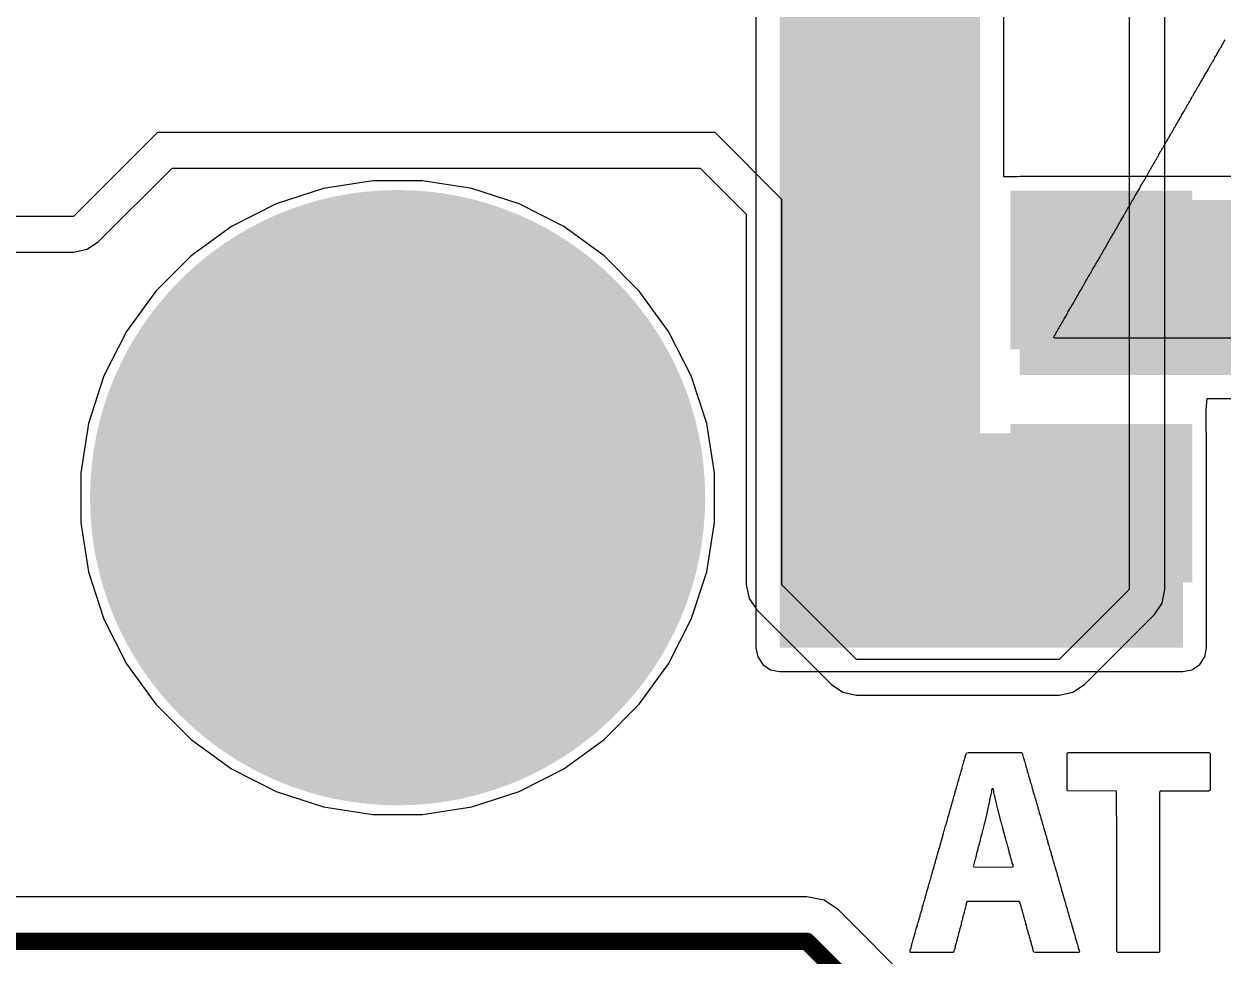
# Model space of a CAD drawing. Header units: millimetres. Extents: x 0 to 172, y 0 to 138.
# Drawn here: x 57.58 to 70.65, y 68.92 to 79.08 of the extents above; entities that cross this region are included whole.
import ezdxf

# ---------------------------------------------------------------- set-up
doc = ezdxf.new("R2010")
doc.units = ezdxf.units.MM
for name, color, linetype in [('BottomLayer', 5, 'Continuous'), ('BottomPaste', 16, 'Continuous'), ('BottomSolder', 6, 'Continuous'), ('MultiLayer', 9, 'Continuous'), ('PadHoleLayer', 156, 'Continuous'), ('TopLayer', 1, 'Continuous'), ('TopOverlay', 2, 'Continuous'), ('TopSolder', 216, 'Continuous'), ('ViaHoleLayer', 16, 'Continuous')]:
    doc.layers.add(name, color=color, linetype=linetype)

# ---------------------------------------------------------------- blocks, each defined once
blk = doc.blocks.new('MM70_314B1_2_R300_33')
at = {"layer": 'BottomLayer'}
h = blk.add_hatch(color=5, dxfattribs=at)
edge = h.paths.add_edge_path()
edge.add_arc((43.95, -23.9), 3.25, 0, 360)
at = {"layer": 'BottomSolder'}
h = blk.add_hatch(color=6, dxfattribs=at)
edge = h.paths.add_edge_path()
edge.add_arc((43.95, -23.9), 3.352, 0, 360)
at = {"layer": 'MultiLayer'}
h = blk.add_hatch(color=9, dxfattribs=at)
edge = h.paths.add_edge_path()
edge.add_arc((43.95, -23.9), 3.25, 0, 360)
at = {"layer": 'PadHoleLayer'}
h = blk.add_hatch(color=156, dxfattribs=at)
edge = h.paths.add_edge_path()
edge.add_arc((43.95, -23.9), 2.165, 0, 360)
at = {"layer": 'TopLayer'}
h = blk.add_hatch(color=1, dxfattribs=at)
edge = h.paths.add_edge_path()
edge.add_arc((43.95, -23.9), 3.25, 0, 360)
at = {"layer": 'TopSolder'}
h = blk.add_hatch(color=216, dxfattribs=at)
edge = h.paths.add_edge_path()
edge.add_arc((43.95, -23.9), 3.352, 0, 360)
blk = doc.blocks.new('R___1206_B_96')
at = {"layer": 'BottomLayer'}
for points in [[(-2.032, 0.889), (-0.508, 0.889), (-0.508, -0.889), (-2.032, -0.889)], [(0.508, 0.889), (2.032, 0.889), (2.032, -0.889), (0.508, -0.889)]]:
    blk.add_hatch(color=5, dxfattribs=at).paths.add_polyline_path(points)
at = {"layer": 'BottomPaste'}
for points in [[(-2.032, 0.889), (-0.508, 0.889), (-0.508, -0.889), (-2.032, -0.889)], [(0.508, 0.889), (2.032, 0.889), (2.032, -0.889), (0.508, -0.889)]]:
    blk.add_hatch(color=16, dxfattribs=at).paths.add_polyline_path(points)
at = {"layer": 'BottomSolder'}
for points in [[(-2.1336, 0.9906), (-0.4064, 0.9906), (-0.4064, -0.9906), (-2.1336, -0.9906)], [(0.4064, 0.9906), (2.1336, 0.9906), (2.1336, -0.9906), (0.4064, -0.9906)]]:
    blk.add_hatch(color=6, dxfattribs=at).paths.add_polyline_path(points)

msp = doc.modelspace()

# ---------------------------------------------------------------- hatches: boundary and pattern name
at = {"layer": 'BottomLayer'}
for points in [[(65.811, 72.288), (67.996, 72.288), (67.996, 84.899), (65.811, 84.899)], [(68.428, 75.514), (75.418, 75.514), (75.418, 77.165), (68.428, 77.165)], [(68.428, 75.261), (77.734, 75.261), (77.734, 76.54), (68.428, 76.54)], [(65.811, 72.288), (70.206, 72.288), (70.206, 74.625), (65.811, 74.625)]]:
    msp.add_hatch(color=5, dxfattribs=at).paths.add_polyline_path(points)
h = msp.add_hatch(color=5, dxfattribs=at)
edge = h.paths.add_edge_path()
edge.add_arc((67.539, 75.438), 0.3, 0, 360)
h = msp.add_hatch(color=5, dxfattribs=at)
edge = h.paths.add_edge_path()
edge.add_arc((67.539, 74.168), 0.3, 0, 360)
h = msp.add_hatch(color=5, dxfattribs=at)
edge = h.paths.add_edge_path()
edge.add_arc((67.539, 72.898), 0.3, 0, 360)
at = {"layer": 'BottomSolder'}
h = msp.add_hatch(color=6, dxfattribs=at)
edge = h.paths.add_edge_path()
edge.add_arc((67.539, 75.438), 0.402, 0, 360)
h = msp.add_hatch(color=6, dxfattribs=at)
edge = h.paths.add_edge_path()
edge.add_arc((67.539, 74.168), 0.402, 0, 360)
h = msp.add_hatch(color=6, dxfattribs=at)
edge = h.paths.add_edge_path()
edge.add_arc((67.539, 72.898), 0.402, 0, 360)
at = {"layer": 'TopLayer'}
h = msp.add_hatch(color=1, dxfattribs=at)
edge = h.paths.add_edge_path()
edge.add_arc((67.539, 75.438), 0.3, 0, 360)
h = msp.add_hatch(color=1, dxfattribs=at)
edge = h.paths.add_edge_path()
edge.add_arc((67.539, 74.168), 0.3, 0, 360)
h = msp.add_hatch(color=1, dxfattribs=at)
edge = h.paths.add_edge_path()
edge.add_arc((67.539, 72.898), 0.3, 0, 360)
at = {"layer": 'TopSolder'}
h = msp.add_hatch(color=216, dxfattribs=at)
edge = h.paths.add_edge_path()
edge.add_arc((67.539, 75.438), 0.402, 0, 360)
h = msp.add_hatch(color=216, dxfattribs=at)
edge = h.paths.add_edge_path()
edge.add_arc((67.539, 74.168), 0.402, 0, 360)
h = msp.add_hatch(color=216, dxfattribs=at)
edge = h.paths.add_edge_path()
edge.add_arc((67.539, 72.898), 0.402, 0, 360)
at = {"layer": 'ViaHoleLayer'}
h = msp.add_hatch(color=16, dxfattribs=at)
edge = h.paths.add_edge_path()
edge.add_arc((67.539, 75.438), 0.15, 0, 360)
h = msp.add_hatch(color=16, dxfattribs=at)
edge = h.paths.add_edge_path()
edge.add_arc((67.539, 74.168), 0.15, 0, 360)
h = msp.add_hatch(color=16, dxfattribs=at)
edge = h.paths.add_edge_path()
edge.add_arc((67.539, 72.898), 0.15, 0, 360)

# ---------------------------------------------------------------- linework, layer by layer
at = {"layer": 'BottomLayer'}
for p, q in [((68.255, 77.419), (68.255, 84.899)), ((65.552, 81.961), (65.552, 74.625)), ((68.403, 77.419), (68.255, 77.419)), ((68.428, 77.424), (68.403, 77.419)), ((75.418, 77.424), (68.428, 77.424)), ((60.84, 77.291), (60.323, 77.123)), ((61.377, 77.376), (60.84, 77.291)), ((61.92, 77.376), (61.377, 77.376)), ((62.457, 77.291), (61.92, 77.376)), ((62.974, 77.123), (62.457, 77.291)), ((60.323, 77.123), (59.839, 76.877)), ((63.458, 76.877), (62.974, 77.123)), ((59.839, 76.877), (59.399, 76.557)), ((63.898, 76.557), (63.458, 76.877)), ((59.399, 76.557), (59.014, 76.173)), ((64.282, 76.173), (63.898, 76.557)), ((59.014, 76.173), (58.695, 75.733)), ((64.602, 75.733), (64.282, 76.173)), ((58.695, 75.733), (58.448, 75.249)), ((64.849, 75.249), (64.602, 75.733)), ((58.448, 75.249), (58.28, 74.732)), ((65.017, 74.732), (64.849, 75.249)), ((70.46, 74.879), (70.471, 75.002)), ((70.471, 75.002), (77.734, 75.002)), ((70.46, 74.65), (70.46, 74.879)), ((70.46, 74.879), (70.46, 74.879)), ((58.28, 74.732), (58.195, 74.195)), ((65.102, 74.195), (65.017, 74.732)), ((65.552, 74.625), (65.552, 72.288)), ((70.465, 74.625), (70.46, 74.65)), ((70.465, 72.288), (70.465, 74.625)), ((58.195, 74.195), (58.195, 73.651)), ((65.102, 73.651), (65.102, 74.195)), ((58.195, 73.651), (58.28, 73.115)), ((65.017, 73.115), (65.102, 73.651)), ((58.28, 73.115), (58.448, 72.598)), ((64.849, 72.598), (65.017, 73.115)), ((58.448, 72.598), (58.695, 72.113)), ((64.602, 72.113), (64.849, 72.598)), ((65.552, 72.288), (65.572, 72.189)), ((65.572, 72.189), (65.628, 72.105)), ((70.389, 72.105), (70.445, 72.189)), ((70.445, 72.189), (70.465, 72.288)), ((58.695, 72.113), (59.014, 71.674)), ((64.282, 71.674), (64.602, 72.113)), ((65.628, 72.105), (65.712, 72.049)), ((70.305, 72.049), (70.389, 72.105)), ((65.712, 72.049), (65.811, 72.029)), ((65.811, 72.029), (70.206, 72.029)), ((70.206, 72.029), (70.305, 72.049)), ((59.014, 71.674), (59.399, 71.289)), ((63.898, 71.289), (64.282, 71.674)), ((59.399, 71.289), (59.839, 70.97)), ((63.458, 70.97), (63.898, 71.289)), ((59.839, 70.97), (60.323, 70.723)), ((62.974, 70.723), (63.458, 70.97)), ((60.323, 70.723), (60.84, 70.555)), ((62.457, 70.555), (62.974, 70.723)), ((60.84, 70.555), (61.377, 70.47)), ((61.92, 70.47), (62.457, 70.555)), ((61.377, 70.47), (61.92, 70.47))]:
    msp.add_line(p, q, dxfattribs=at)
at = {"layer": 'TopLayer'}
for p, q in [((69.621, 82.144), (69.621, 72.923)), ((70.01, 72.923), (70.01, 82.144)), ((59.03, 77.902), (58.115, 76.987)), ((65.108, 77.902), (59.03, 77.902)), ((65.837, 77.173), (65.108, 77.902)), ((58.39, 76.713), (59.191, 77.513)), ((59.191, 77.513), (64.947, 77.513)), ((64.947, 77.513), (65.448, 77.012)), ((60.84, 77.291), (60.323, 77.123)), ((61.377, 77.376), (60.84, 77.291)), ((61.92, 77.376), (61.377, 77.376)), ((62.457, 77.291), (61.92, 77.376)), ((62.974, 77.123), (62.457, 77.291)), ((65.837, 72.974), (65.837, 77.173)), ((60.323, 77.123), (59.839, 76.877)), ((63.458, 76.877), (62.974, 77.123)), ((58.115, 76.987), (25.171, 76.987)), ((65.448, 77.012), (65.448, 72.974)), ((59.839, 76.877), (59.399, 76.557)), ((63.898, 76.557), (63.458, 76.877)), ((58.264, 76.629), (58.39, 76.713)), ((25.171, 76.599), (58.115, 76.599)), ((58.115, 76.599), (58.264, 76.629)), ((59.399, 76.557), (59.014, 76.173)), ((64.282, 76.173), (63.898, 76.557)), ((59.014, 76.173), (58.695, 75.733)), ((64.602, 75.733), (64.282, 76.173)), ((58.695, 75.733), (58.448, 75.249)), ((64.849, 75.249), (64.602, 75.733)), ((58.448, 75.249), (58.28, 74.732)), ((65.017, 74.732), (64.849, 75.249)), ((58.28, 74.732), (58.195, 74.195)), ((65.102, 74.195), (65.017, 74.732)), ((58.195, 74.195), (58.195, 73.651)), ((65.102, 73.651), (65.102, 74.195)), ((58.195, 73.651), (58.28, 73.115)), ((65.017, 73.115), (65.102, 73.651)), ((58.28, 73.115), (58.448, 72.598)), ((64.849, 72.598), (65.017, 73.115)), ((65.448, 72.974), (65.478, 72.826)), ((66.65, 72.161), (65.837, 72.974)), ((69.621, 72.923), (68.859, 72.161)), ((69.98, 72.775), (70.01, 72.923)), ((65.478, 72.826), (65.562, 72.7)), ((69.896, 72.649), (69.98, 72.775)), ((58.448, 72.598), (58.695, 72.113)), ((64.602, 72.113), (64.849, 72.598)), ((65.562, 72.7), (66.375, 71.887)), ((69.134, 71.887), (69.896, 72.649)), ((58.695, 72.113), (59.014, 71.674)), ((64.282, 71.674), (64.602, 72.113)), ((68.859, 72.161), (66.65, 72.161)), ((66.375, 71.887), (66.501, 71.803)), ((66.501, 71.803), (66.65, 71.773)), ((68.859, 71.773), (69.008, 71.803)), ((69.008, 71.803), (69.134, 71.887)), ((59.014, 71.674), (59.399, 71.289)), ((63.898, 71.289), (64.282, 71.674)), ((66.65, 71.773), (68.859, 71.773)), ((59.399, 71.289), (59.839, 70.97)), ((63.458, 70.97), (63.898, 71.289)), ((59.839, 70.97), (60.323, 70.723)), ((62.974, 70.723), (63.458, 70.97)), ((60.323, 70.723), (60.84, 70.555)), ((62.457, 70.555), (62.974, 70.723)), ((60.84, 70.555), (61.377, 70.47)), ((61.92, 70.47), (62.457, 70.555)), ((61.377, 70.47), (61.92, 70.47)), ((66.109, 69.573), (41.983, 69.573)), ((66.295, 69.536), (66.109, 69.573)), ((66.452, 69.431), (66.295, 69.536)), ((68.491, 67.393), (66.452, 69.431))]:
    msp.add_line(p, q, dxfattribs=at)
at = {"layer": 'TopLayer', "const_width": 0.189}
for points in [[(41.783, 69.088), (66.109, 69.088)], [(66.109, 69.088), (68.148, 67.05)]]:
    msp.add_lwpolyline(points, dxfattribs=at)
at = {"layer": 'TopLayer', "const_width": 0.0946}
msp.add_lwpolyline([(66.062, 69.088, 1), (66.157, 69.088, 1)], format="xyb", close=True, dxfattribs=at)
msp.add_lwpolyline([(66.062, 69.088, 1), (66.157, 69.088, 1)], format="xyb", close=True, dxfattribs=at)
at = {"layer": 'TopOverlay'}
for p, q in [((70.627, 78.841), (70.641, 78.867)), ((70.641, 78.867), (70.649, 78.879)), ((70.649, 78.879), (70.653, 78.889)), ((70.653, 78.889), (70.667, 78.911)), ((70.555, 78.719), (70.561, 78.729)), ((70.561, 78.729), (70.571, 78.743)), ((70.571, 78.743), (70.576, 78.756)), ((70.576, 78.756), (70.584, 78.768)), ((70.584, 78.768), (70.587, 78.771)), ((70.587, 78.771), (70.591, 78.781)), ((70.591, 78.781), (70.599, 78.795)), ((70.599, 78.795), (70.609, 78.809)), ((70.609, 78.809), (70.613, 78.819)), ((70.613, 78.819), (70.615, 78.823)), ((70.615, 78.823), (70.625, 78.837)), ((70.625, 78.837), (70.627, 78.841)), ((70.471, 78.57), (70.485, 78.597)), ((70.485, 78.597), (70.493, 78.609)), ((70.493, 78.609), (70.507, 78.635)), ((70.507, 78.635), (70.511, 78.639)), ((70.511, 78.639), (70.516, 78.652)), ((70.516, 78.652), (70.526, 78.668)), ((70.526, 78.668), (70.529, 78.671)), ((70.529, 78.671), (70.531, 78.675)), ((70.531, 78.675), (70.545, 78.701)), ((70.545, 78.701), (70.549, 78.705)), ((70.549, 78.705), (70.555, 78.719)), ((70.406, 78.462), (70.416, 78.476)), ((70.416, 78.476), (70.42, 78.486)), ((70.42, 78.486), (70.422, 78.49)), ((70.422, 78.49), (70.436, 78.51)), ((70.436, 78.51), (70.438, 78.518)), ((70.438, 78.518), (70.451, 78.537)), ((70.451, 78.537), (70.462, 78.557)), ((70.462, 78.557), (70.469, 78.566)), ((70.469, 78.566), (70.471, 78.57)), ((70.33, 78.33), (70.34, 78.344)), ((70.34, 78.344), (70.345, 78.357)), ((70.345, 78.357), (70.348, 78.36)), ((70.348, 78.36), (70.35, 78.364)), ((70.35, 78.364), (70.358, 78.376)), ((70.358, 78.376), (70.37, 78.398)), ((70.37, 78.398), (70.378, 78.41)), ((70.378, 78.41), (70.383, 78.423)), ((70.383, 78.423), (70.391, 78.435)), ((70.391, 78.435), (70.394, 78.438)), ((70.394, 78.438), (70.4, 78.452)), ((70.4, 78.452), (70.406, 78.462)), ((70.254, 78.198), (70.264, 78.212)), ((70.264, 78.212), (70.269, 78.225)), ((70.269, 78.225), (70.277, 78.237)), ((70.277, 78.237), (70.292, 78.264)), ((70.292, 78.264), (70.3, 78.276)), ((70.3, 78.276), (70.312, 78.298)), ((70.312, 78.298), (70.316, 78.302)), ((70.316, 78.302), (70.318, 78.306)), ((70.318, 78.306), (70.324, 78.32)), ((70.324, 78.32), (70.33, 78.33)), ((70.182, 78.069), (70.19, 78.087)), ((70.19, 78.087), (70.192, 78.091)), ((70.192, 78.091), (70.206, 78.111)), ((70.206, 78.111), (70.218, 78.133)), ((70.218, 78.133), (70.234, 78.163)), ((70.234, 78.163), (70.238, 78.167)), ((70.238, 78.167), (70.24, 78.171)), ((70.24, 78.171), (70.254, 78.198)), ((70.106, 77.937), (70.112, 77.951)), ((70.112, 77.951), (70.12, 77.965)), ((70.12, 77.965), (70.126, 77.971)), ((70.126, 77.971), (70.132, 77.985)), ((70.132, 77.985), (70.138, 77.995)), ((70.138, 77.995), (70.142, 77.999)), ((70.142, 77.999), (70.144, 78.003)), ((70.144, 78.003), (70.152, 78.021)), ((70.152, 78.021), (70.154, 78.025)), ((70.154, 78.025), (70.164, 78.039)), ((70.164, 78.039), (70.178, 78.065)), ((70.178, 78.065), (70.182, 78.069)), ((70.029, 77.805), (70.033, 77.815)), ((70.033, 77.815), (70.043, 77.833)), ((70.043, 77.833), (70.047, 77.837)), ((70.047, 77.837), (70.049, 77.841)), ((70.049, 77.841), (70.078, 77.893)), ((70.078, 77.893), (70.088, 77.907)), ((70.088, 77.907), (70.1, 77.929)), ((70.1, 77.929), (70.104, 77.933)), ((70.104, 77.933), (70.106, 77.937)), ((69.949, 77.668), (69.963, 77.694)), ((69.963, 77.694), (69.967, 77.698)), ((69.967, 77.698), (69.969, 77.702)), ((69.969, 77.702), (69.985, 77.732)), ((69.985, 77.732), (69.989, 77.736)), ((69.989, 77.736), (69.991, 77.74)), ((69.991, 77.74), (70.005, 77.766)), ((70.005, 77.766), (70.009, 77.77)), ((70.009, 77.77), (70.025, 77.801)), ((70.025, 77.801), (70.029, 77.805)), ((69.875, 77.538), (69.891, 77.568)), ((69.891, 77.568), (69.895, 77.572)), ((69.895, 77.572), (69.899, 77.582)), ((69.899, 77.582), (69.907, 77.596)), ((69.907, 77.596), (69.911, 77.6)), ((69.911, 77.6), (69.927, 77.63)), ((69.927, 77.63), (69.935, 77.642)), ((69.935, 77.642), (69.94, 77.655)), ((69.94, 77.655), (69.947, 77.664)), ((69.947, 77.664), (69.949, 77.668)), ((69.801, 77.41), (69.806, 77.423)), ((69.806, 77.423), (69.809, 77.426)), ((69.809, 77.426), (69.811, 77.43)), ((69.811, 77.43), (69.815, 77.434)), ((69.815, 77.434), (69.831, 77.464)), ((69.831, 77.464), (69.835, 77.468)), ((69.835, 77.468), (69.851, 77.498)), ((69.851, 77.498), (69.859, 77.51)), ((69.859, 77.51), (69.864, 77.523)), ((69.864, 77.523), (69.869, 77.53)), ((69.869, 77.53), (69.873, 77.534)), ((69.873, 77.534), (69.875, 77.538)), ((69.725, 77.279), (69.735, 77.297)), ((69.735, 77.297), (69.743, 77.309)), ((69.743, 77.309), (69.747, 77.319)), ((69.747, 77.319), (69.749, 77.323)), ((69.749, 77.323), (69.763, 77.343)), ((69.763, 77.343), (69.768, 77.356)), ((69.768, 77.356), (69.771, 77.359)), ((69.771, 77.359), (69.773, 77.363)), ((69.773, 77.363), (69.777, 77.367)), ((69.777, 77.367), (69.779, 77.371)), ((69.779, 77.371), (69.793, 77.398)), ((69.793, 77.398), (69.801, 77.41)), ((69.642, 77.135), (69.658, 77.165)), ((69.658, 77.165), (69.663, 77.169)), ((69.663, 77.169), (69.665, 77.173)), ((69.665, 77.173), (69.679, 77.199)), ((69.679, 77.199), (69.683, 77.203)), ((69.683, 77.203), (69.687, 77.213)), ((69.687, 77.213), (69.697, 77.231)), ((69.697, 77.231), (69.701, 77.235)), ((69.701, 77.235), (69.709, 77.253)), ((69.709, 77.253), (69.711, 77.257)), ((69.711, 77.257), (69.725, 77.279)), ((69.572, 77.017), (69.585, 77.036)), ((69.585, 77.036), (69.599, 77.064)), ((69.599, 77.064), (69.602, 77.067)), ((69.602, 77.067), (69.604, 77.071)), ((69.604, 77.071), (69.616, 77.093)), ((69.616, 77.093), (69.626, 77.107)), ((69.626, 77.107), (69.63, 77.117)), ((69.63, 77.117), (69.638, 77.131)), ((69.638, 77.131), (69.642, 77.135)), ((69.502, 76.894), (69.506, 76.898)), ((69.506, 76.898), (69.524, 76.932)), ((69.524, 76.932), (69.532, 76.944)), ((69.532, 76.944), (69.534, 76.952)), ((69.534, 76.952), (69.547, 76.971)), ((69.547, 76.971), (69.562, 76.999)), ((69.562, 76.999), (69.57, 77.013)), ((69.57, 77.013), (69.572, 77.017)), ((69.426, 76.764), (69.432, 76.77)), ((69.432, 76.77), (69.436, 76.78)), ((69.436, 76.78), (69.446, 76.798)), ((69.446, 76.798), (69.452, 76.804)), ((69.452, 76.804), (69.456, 76.814)), ((69.456, 76.814), (69.466, 76.832)), ((69.466, 76.832), (69.476, 76.846)), ((69.476, 76.846), (69.478, 76.854)), ((69.478, 76.854), (69.488, 76.868)), ((69.488, 76.868), (69.49, 76.872)), ((69.49, 76.872), (69.502, 76.894)), ((69.338, 76.608), (69.352, 76.634)), ((69.352, 76.634), (69.356, 76.638)), ((69.356, 76.638), (69.37, 76.664)), ((69.37, 76.664), (69.378, 76.676)), ((69.378, 76.676), (69.38, 76.684)), ((69.38, 76.684), (69.393, 76.703)), ((69.393, 76.703), (69.405, 76.727)), ((69.405, 76.727), (69.41, 76.734)), ((69.41, 76.734), (69.426, 76.764)), ((69.268, 76.489), (69.278, 76.503)), ((69.278, 76.503), (69.292, 76.529)), ((69.292, 76.529), (69.3, 76.541)), ((69.3, 76.541), (69.304, 76.551)), ((69.304, 76.551), (69.312, 76.565)), ((69.312, 76.565), (69.318, 76.571)), ((69.318, 76.571), (69.332, 76.597)), ((69.332, 76.597), (69.338, 76.608)), ((69.201, 76.371), (69.215, 76.397)), ((69.215, 76.397), (69.219, 76.401)), ((69.219, 76.401), (69.225, 76.415)), ((69.225, 76.415), (69.235, 76.433)), ((69.235, 76.433), (69.239, 76.437)), ((69.239, 76.437), (69.253, 76.463)), ((69.253, 76.463), (69.257, 76.467)), ((69.257, 76.467), (69.266, 76.485)), ((69.266, 76.485), (69.268, 76.489)), ((69.123, 76.235), (69.139, 76.265)), ((69.139, 76.265), (69.147, 76.277)), ((69.147, 76.277), (69.149, 76.285)), ((69.149, 76.285), (69.159, 76.299)), ((69.159, 76.299), (69.175, 76.329)), ((69.175, 76.329), (69.181, 76.335)), ((69.181, 76.335), (69.189, 76.353)), ((69.189, 76.353), (69.191, 76.357)), ((69.191, 76.357), (69.201, 76.371)), ((69.043, 76.098), (69.051, 76.11)), ((69.051, 76.11), (69.063, 76.132)), ((69.063, 76.132), (69.077, 76.158)), ((69.077, 76.158), (69.087, 76.172)), ((69.087, 76.172), (69.092, 76.185)), ((69.092, 76.185), (69.1, 76.197)), ((69.1, 76.197), (69.103, 76.2)), ((69.103, 76.2), (69.105, 76.205)), ((69.105, 76.205), (69.119, 76.231)), ((69.119, 76.231), (69.123, 76.235)), ((68.973, 75.974), (68.978, 75.987)), ((68.978, 75.987), (68.985, 75.998)), ((68.985, 75.998), (68.991, 76.004)), ((68.991, 76.004), (68.996, 76.017)), ((68.996, 76.017), (69.006, 76.033)), ((69.006, 76.033), (69.009, 76.036)), ((69.009, 76.036), (69.013, 76.046)), ((69.013, 76.046), (69.021, 76.06)), ((69.021, 76.06), (69.031, 76.074)), ((69.031, 76.074), (69.036, 76.087)), ((69.036, 76.087), (69.043, 76.098)), ((68.892, 75.833), (68.908, 75.865)), ((68.908, 75.865), (68.911, 75.868)), ((68.911, 75.868), (68.913, 75.872)), ((68.913, 75.872), (68.925, 75.894)), ((68.925, 75.894), (68.929, 75.898)), ((68.929, 75.898), (68.931, 75.902)), ((68.931, 75.902), (68.947, 75.932)), ((68.947, 75.932), (68.951, 75.936)), ((68.951, 75.936), (68.957, 75.95)), ((68.957, 75.95), (68.967, 75.968)), ((68.967, 75.968), (68.973, 75.974)), ((68.82, 75.711), (68.83, 75.729)), ((68.83, 75.729), (68.838, 75.741)), ((68.838, 75.741), (68.842, 75.751)), ((68.842, 75.751), (68.85, 75.765)), ((68.85, 75.765), (68.856, 75.771)), ((68.856, 75.771), (68.861, 75.784)), ((68.861, 75.784), (68.872, 75.8)), ((68.872, 75.8), (68.881, 75.816)), ((68.881, 75.816), (68.883, 75.822)), ((68.883, 75.822), (68.892, 75.833)), ((68.8, 75.669), (68.802, 75.687)), ((68.806, 75.663), (68.8, 75.669)), ((68.802, 75.687), (68.816, 75.701)), ((68.818, 75.661), (68.806, 75.663)), ((68.816, 75.701), (68.82, 75.711)), ((80.2, 75.662), (68.818, 75.661)), ((67.847, 71.137), (67.853, 71.143)), ((67.853, 71.143), (67.865, 71.147)), ((67.865, 71.147), (68.387, 71.146)), ((68.387, 71.146), (68.442, 71.147)), ((68.442, 71.147), (68.453, 71.139)), ((68.943, 71.132), (68.951, 71.144)), ((68.951, 71.144), (68.959, 71.147)), ((68.959, 71.147), (70.494, 71.145)), ((70.494, 71.145), (70.502, 71.137)), ((67.805, 70.995), (67.809, 71.012)), ((67.809, 71.012), (67.815, 71.027)), ((67.815, 71.027), (67.82, 71.047)), ((67.82, 71.047), (67.822, 71.058)), ((67.822, 71.058), (67.826, 71.072)), ((67.826, 71.072), (67.829, 71.08)), ((67.829, 71.08), (67.832, 71.09)), ((67.832, 71.09), (67.835, 71.103)), ((67.835, 71.103), (67.839, 71.115)), ((67.839, 71.115), (67.84, 71.122)), ((67.84, 71.122), (67.843, 71.131)), ((67.843, 71.131), (67.847, 71.137)), ((68.453, 71.139), (68.457, 71.13)), ((68.457, 71.13), (68.459, 71.124)), ((68.459, 71.124), (68.461, 71.111)), ((68.461, 71.111), (68.466, 71.097)), ((68.466, 71.097), (68.47, 71.086)), ((68.47, 71.086), (68.472, 71.079)), ((68.472, 71.079), (68.478, 71.053)), ((68.478, 71.053), (68.483, 71.04)), ((68.483, 71.04), (68.487, 71.025)), ((68.487, 71.025), (68.491, 71.012)), ((68.491, 71.012), (68.493, 71)), ((68.944, 71.105), (68.943, 71.132)), ((68.943, 71.1), (68.944, 71.105)), ((68.944, 71.098), (68.943, 71.1)), ((68.943, 71.093), (68.944, 71.098)), ((68.944, 70.819), (68.943, 71.093)), ((70.502, 71.137), (70.504, 71.13)), ((70.504, 71.13), (70.502, 70.736)), ((67.771, 70.874), (67.773, 70.885)), ((67.773, 70.885), (67.778, 70.905)), ((67.778, 70.905), (67.783, 70.916)), ((67.783, 70.916), (67.786, 70.928)), ((67.786, 70.928), (67.788, 70.935)), ((67.788, 70.935), (67.79, 70.946)), ((67.79, 70.946), (67.792, 70.953)), ((67.792, 70.953), (67.799, 70.972)), ((67.799, 70.972), (67.801, 70.981)), ((67.801, 70.981), (67.805, 70.995)), ((68.493, 71), (68.495, 70.994)), ((68.495, 70.994), (68.502, 70.977)), ((68.502, 70.977), (68.504, 70.967)), ((68.504, 70.967), (68.506, 70.961)), ((68.506, 70.961), (68.508, 70.949)), ((68.508, 70.949), (68.51, 70.942)), ((68.51, 70.942), (68.515, 70.926)), ((68.515, 70.926), (68.52, 70.915)), ((68.52, 70.915), (68.523, 70.901)), ((68.523, 70.901), (68.525, 70.889)), ((68.525, 70.889), (68.527, 70.882)), ((68.527, 70.882), (68.533, 70.865)), ((67.732, 70.739), (67.737, 70.753)), ((67.737, 70.753), (67.738, 70.76)), ((67.738, 70.76), (67.743, 70.78)), ((67.743, 70.78), (67.748, 70.793)), ((67.748, 70.793), (67.75, 70.801)), ((67.75, 70.801), (67.755, 70.821)), ((67.755, 70.821), (67.758, 70.832)), ((67.758, 70.832), (67.76, 70.839)), ((67.76, 70.839), (67.763, 70.848)), ((67.763, 70.848), (67.769, 70.867)), ((67.769, 70.867), (67.771, 70.874)), ((68.128, 70.751), (68.124, 70.747)), ((68.135, 70.752), (68.128, 70.751)), ((68.138, 70.75), (68.135, 70.752)), ((68.143, 70.741), (68.138, 70.75)), ((68.533, 70.865), (68.537, 70.854)), ((68.537, 70.854), (68.543, 70.826)), ((68.543, 70.826), (68.552, 70.804)), ((68.552, 70.804), (68.558, 70.776)), ((68.558, 70.776), (68.56, 70.769)), ((68.56, 70.769), (68.565, 70.756)), ((68.565, 70.756), (68.569, 70.741)), ((68.943, 70.769), (68.944, 70.819)), ((68.944, 70.764), (68.943, 70.769)), ((68.943, 70.762), (68.944, 70.764)), ((68.944, 70.761), (68.943, 70.762)), ((68.943, 70.741), (68.944, 70.761)), ((67.695, 70.613), (67.702, 70.63)), ((67.702, 70.63), (67.707, 70.651)), ((67.707, 70.651), (67.71, 70.668)), ((67.71, 70.668), (67.712, 70.674)), ((67.712, 70.674), (67.72, 70.692)), ((67.72, 70.692), (67.722, 70.703)), ((67.722, 70.703), (67.724, 70.713)), ((67.724, 70.713), (67.726, 70.723)), ((67.726, 70.723), (67.732, 70.739)), ((68.1, 70.631), (68.098, 70.615)), ((68.102, 70.643), (68.1, 70.631)), ((68.104, 70.65), (68.102, 70.643)), ((68.107, 70.662), (68.104, 70.65)), ((68.11, 70.671), (68.107, 70.662)), ((68.113, 70.685), (68.11, 70.671)), ((68.119, 70.723), (68.113, 70.685)), ((68.121, 70.735), (68.119, 70.723)), ((68.124, 70.747), (68.121, 70.735)), ((68.144, 70.735), (68.143, 70.741)), ((68.146, 70.718), (68.144, 70.735)), ((68.149, 70.694), (68.146, 70.718)), ((68.154, 70.679), (68.149, 70.694)), ((68.157, 70.671), (68.154, 70.679)), ((68.159, 70.662), (68.157, 70.671)), ((68.16, 70.652), (68.159, 70.662)), ((68.163, 70.64), (68.16, 70.652)), ((68.165, 70.633), (68.163, 70.64)), ((68.166, 70.621), (68.165, 70.633)), ((68.168, 70.614), (68.166, 70.621)), ((68.569, 70.741), (68.572, 70.728)), ((68.572, 70.728), (68.575, 70.717)), ((68.575, 70.717), (68.583, 70.693)), ((68.583, 70.693), (68.585, 70.686)), ((68.585, 70.686), (68.588, 70.677)), ((68.588, 70.677), (68.592, 70.657)), ((68.592, 70.657), (68.595, 70.649)), ((68.595, 70.649), (68.6, 70.638)), ((68.6, 70.638), (68.606, 70.611)), ((68.946, 70.733), (68.943, 70.741)), ((68.95, 70.729), (68.946, 70.733)), ((69.479, 70.727), (68.95, 70.729)), ((69.484, 70.721), (69.479, 70.727)), ((69.486, 70.184), (69.484, 70.721)), ((69.953, 70.721), (69.95, 70.709)), ((69.95, 70.709), (69.952, 70.677)), ((69.952, 70.677), (69.95, 68.975)), ((69.959, 70.725), (69.953, 70.721)), ((70.487, 70.727), (69.959, 70.725)), ((70.494, 70.729), (70.487, 70.727)), ((70.502, 70.736), (70.494, 70.729)), ((67.657, 70.473), (67.661, 70.491)), ((67.661, 70.491), (67.663, 70.498)), ((67.663, 70.498), (67.666, 70.506)), ((67.666, 70.506), (67.67, 70.521)), ((67.67, 70.521), (67.674, 70.534)), ((67.674, 70.534), (67.676, 70.545)), ((67.676, 70.545), (67.681, 70.559)), ((67.681, 70.559), (67.684, 70.568)), ((67.684, 70.568), (67.686, 70.575)), ((67.686, 70.575), (67.688, 70.584)), ((67.688, 70.584), (67.69, 70.591)), ((67.69, 70.591), (67.692, 70.6)), ((67.692, 70.6), (67.695, 70.613)), ((68.073, 70.505), (68.066, 70.468)), ((68.076, 70.515), (68.073, 70.505)), ((68.077, 70.521), (68.076, 70.515)), ((68.08, 70.531), (68.077, 70.521)), ((68.081, 70.538), (68.08, 70.531)), ((68.085, 70.558), (68.081, 70.538)), ((68.087, 70.565), (68.085, 70.558)), ((68.088, 70.577), (68.087, 70.565)), ((68.093, 70.591), (68.088, 70.577)), ((68.096, 70.605), (68.093, 70.591)), ((68.098, 70.615), (68.096, 70.605)), ((68.171, 70.605), (68.168, 70.614)), ((68.176, 70.591), (68.171, 70.605)), ((68.178, 70.578), (68.176, 70.591)), ((68.18, 70.572), (68.178, 70.578)), ((68.182, 70.56), (68.18, 70.572)), ((68.183, 70.553), (68.182, 70.56)), ((68.187, 70.541), (68.183, 70.553)), ((68.188, 70.534), (68.187, 70.541)), ((68.191, 70.525), (68.188, 70.534)), ((68.194, 70.514), (68.191, 70.525)), ((68.195, 70.507), (68.194, 70.514)), ((68.197, 70.495), (68.195, 70.507)), ((68.199, 70.488), (68.197, 70.495)), ((68.201, 70.479), (68.199, 70.488)), ((68.606, 70.611), (68.609, 70.6)), ((68.609, 70.6), (68.611, 70.593)), ((68.611, 70.593), (68.617, 70.578)), ((68.617, 70.578), (68.62, 70.565)), ((68.62, 70.565), (68.624, 70.547)), ((68.624, 70.547), (68.626, 70.54)), ((68.626, 70.54), (68.633, 70.523)), ((68.633, 70.523), (68.635, 70.514)), ((68.635, 70.514), (68.639, 70.494)), ((68.639, 70.494), (68.641, 70.488)), ((68.641, 70.488), (68.648, 70.471)), ((67.623, 70.354), (67.625, 70.361)), ((67.625, 70.361), (67.629, 70.381)), ((67.629, 70.381), (67.636, 70.397)), ((67.636, 70.397), (67.638, 70.407)), ((67.638, 70.407), (67.64, 70.414)), ((67.64, 70.414), (67.646, 70.44)), ((67.646, 70.44), (67.653, 70.457)), ((67.653, 70.457), (67.655, 70.466)), ((67.655, 70.466), (67.657, 70.473)), ((68.042, 70.367), (68.037, 70.352)), ((68.045, 70.375), (68.042, 70.367)), ((68.048, 70.389), (68.045, 70.375)), ((68.051, 70.405), (68.048, 70.389)), ((68.053, 70.417), (68.051, 70.405)), ((68.06, 70.442), (68.053, 70.417)), ((68.062, 70.448), (68.06, 70.442)), ((68.065, 70.461), (68.062, 70.448)), ((68.066, 70.468), (68.065, 70.461)), ((68.202, 70.478), (68.201, 70.479)), ((68.206, 70.464), (68.202, 70.478)), ((68.208, 70.457), (68.206, 70.464)), ((68.211, 70.446), (68.208, 70.457)), ((68.212, 70.439), (68.211, 70.446)), ((68.214, 70.427), (68.212, 70.439)), ((68.222, 70.4), (68.214, 70.427)), ((68.225, 70.391), (68.222, 70.4)), ((68.228, 70.378), (68.225, 70.391)), ((68.231, 70.364), (68.228, 70.378)), ((68.235, 70.35), (68.231, 70.364)), ((68.648, 70.471), (68.651, 70.461)), ((68.651, 70.461), (68.654, 70.448)), ((68.654, 70.448), (68.656, 70.433)), ((68.656, 70.433), (68.658, 70.426)), ((68.658, 70.426), (68.667, 70.403)), ((68.667, 70.403), (68.673, 70.375)), ((68.673, 70.375), (68.677, 70.367)), ((68.677, 70.367), (68.682, 70.353)), ((67.586, 70.224), (67.589, 70.234)), ((67.589, 70.234), (67.591, 70.24)), ((67.591, 70.24), (67.593, 70.251)), ((67.593, 70.251), (67.595, 70.258)), ((67.595, 70.258), (67.597, 70.268)), ((67.597, 70.268), (67.606, 70.295)), ((67.606, 70.295), (67.608, 70.302)), ((67.608, 70.302), (67.612, 70.321)), ((67.612, 70.321), (67.617, 70.335)), ((67.617, 70.335), (67.623, 70.354)), ((68.005, 70.23), (67.997, 70.195)), ((68.008, 70.24), (68.005, 70.23)), ((68.014, 70.258), (68.008, 70.24)), ((68.016, 70.265), (68.014, 70.258)), ((68.019, 70.285), (68.016, 70.265)), ((68.021, 70.292), (68.019, 70.285)), ((68.027, 70.308), (68.021, 70.292)), ((68.029, 70.315), (68.027, 70.308)), ((68.031, 70.324), (68.029, 70.315)), ((68.037, 70.352), (68.031, 70.324)), ((68.24, 70.336), (68.235, 70.35)), ((68.242, 70.328), (68.24, 70.336)), ((68.245, 70.319), (68.242, 70.328)), ((68.246, 70.312), (68.245, 70.319)), ((68.248, 70.3), (68.246, 70.312)), ((68.252, 70.289), (68.248, 70.3)), ((68.256, 70.28), (68.252, 70.289)), ((68.259, 70.267), (68.256, 70.28)), ((68.262, 70.256), (68.259, 70.267)), ((68.263, 70.249), (68.262, 70.256)), ((68.265, 70.237), (68.263, 70.249)), ((68.269, 70.226), (68.265, 70.237)), ((68.273, 70.217), (68.269, 70.226)), ((68.682, 70.353), (68.684, 70.347)), ((68.684, 70.347), (68.687, 70.33)), ((68.687, 70.33), (68.69, 70.316)), ((68.69, 70.316), (68.694, 70.307)), ((68.694, 70.307), (68.698, 70.296)), ((68.698, 70.296), (68.701, 70.287)), ((68.701, 70.287), (68.704, 70.27)), ((68.704, 70.27), (68.706, 70.263)), ((68.706, 70.263), (68.713, 70.246)), ((68.713, 70.246), (68.715, 70.237)), ((68.715, 70.237), (68.718, 70.223)), ((67.547, 70.093), (67.554, 70.11)), ((67.554, 70.11), (67.557, 70.12)), ((67.557, 70.12), (67.559, 70.131)), ((67.559, 70.131), (67.561, 70.139)), ((67.561, 70.139), (67.564, 70.153)), ((67.564, 70.153), (67.568, 70.161)), ((67.568, 70.161), (67.572, 70.171)), ((67.572, 70.171), (67.574, 70.183)), ((67.574, 70.183), (67.575, 70.189)), ((67.575, 70.189), (67.578, 70.199)), ((67.578, 70.199), (67.58, 70.206)), ((67.58, 70.206), (67.586, 70.224)), ((67.971, 70.098), (67.969, 70.086)), ((67.973, 70.105), (67.971, 70.098)), ((67.982, 70.134), (67.973, 70.105)), ((67.985, 70.15), (67.982, 70.134)), ((67.988, 70.164), (67.985, 70.15)), ((67.996, 70.189), (67.988, 70.164)), ((67.997, 70.195), (67.996, 70.189)), ((68.274, 70.211), (68.273, 70.217)), ((68.277, 70.2), (68.274, 70.211)), ((68.28, 70.186), (68.277, 70.2)), ((68.286, 70.166), (68.28, 70.186)), ((68.288, 70.16), (68.286, 70.166)), ((68.29, 70.15), (68.288, 70.16)), ((68.297, 70.123), (68.29, 70.15)), ((68.301, 70.111), (68.297, 70.123)), ((68.304, 70.103), (68.301, 70.111)), ((68.307, 70.093), (68.304, 70.103)), ((68.718, 70.223), (68.723, 70.204)), ((68.723, 70.204), (68.724, 70.2)), ((68.724, 70.2), (68.724, 70.199)), ((68.724, 70.199), (68.729, 70.189)), ((68.729, 70.189), (68.732, 70.178)), ((68.732, 70.178), (68.739, 70.15)), ((68.739, 70.15), (68.741, 70.141)), ((68.741, 70.141), (68.745, 70.133)), ((68.745, 70.133), (68.749, 70.118)), ((68.749, 70.118), (68.752, 70.105)), ((68.752, 70.105), (68.755, 70.095)), ((68.755, 70.095), (68.757, 70.088)), ((69.486, 70.183), (69.486, 70.184)), ((69.486, 68.98), (69.486, 70.183)), ((67.511, 69.96), (67.512, 69.972)), ((67.512, 69.972), (67.514, 69.979)), ((67.514, 69.979), (67.52, 69.995)), ((67.52, 69.995), (67.524, 70.006)), ((67.524, 70.006), (67.526, 70.013)), ((67.526, 70.013), (67.529, 70.027)), ((67.529, 70.027), (67.531, 70.037)), ((67.531, 70.037), (67.543, 70.074)), ((67.543, 70.074), (67.546, 70.085)), ((67.546, 70.085), (67.547, 70.093)), ((67.939, 69.974), (67.933, 69.946)), ((67.941, 69.981), (67.939, 69.974)), ((67.945, 69.995), (67.941, 69.981)), ((67.948, 70.003), (67.945, 69.995)), ((67.95, 70.01), (67.948, 70.003)), ((67.952, 70.019), (67.95, 70.01)), ((67.953, 70.029), (67.952, 70.019)), ((67.957, 70.048), (67.953, 70.029)), ((67.961, 70.057), (67.957, 70.048)), ((67.965, 70.068), (67.961, 70.057)), ((67.968, 70.079), (67.965, 70.068)), ((67.969, 70.086), (67.968, 70.079)), ((68.311, 70.072), (68.307, 70.093)), ((68.312, 70.065), (68.311, 70.072)), ((68.318, 70.046), (68.312, 70.065)), ((68.322, 70.037), (68.318, 70.046)), ((68.328, 70.009), (68.322, 70.037)), ((68.339, 69.975), (68.328, 70.009)), ((68.341, 69.968), (68.339, 69.975)), ((68.344, 69.951), (68.341, 69.968)), ((68.757, 70.088), (68.76, 70.08)), ((68.76, 70.08), (68.763, 70.071)), ((68.763, 70.071), (68.766, 70.059)), ((68.766, 70.059), (68.769, 70.045)), ((68.769, 70.045), (68.772, 70.034)), ((68.772, 70.034), (68.775, 70.026)), ((68.775, 70.026), (68.78, 70.014)), ((68.78, 70.014), (68.782, 70.003)), ((68.782, 70.003), (68.784, 69.997)), ((68.784, 69.997), (68.786, 69.988)), ((68.786, 69.988), (68.789, 69.975)), ((68.789, 69.975), (68.795, 69.96)), ((67.473, 69.829), (67.477, 69.841)), ((67.477, 69.841), (67.479, 69.852)), ((67.479, 69.852), (67.481, 69.861)), ((67.481, 69.861), (67.484, 69.869)), ((67.484, 69.869), (67.492, 69.894)), ((67.492, 69.894), (67.495, 69.905)), ((67.495, 69.905), (67.496, 69.913)), ((67.496, 69.913), (67.498, 69.92)), ((67.498, 69.92), (67.503, 69.934)), ((67.503, 69.934), (67.506, 69.941)), ((67.506, 69.941), (67.509, 69.953)), ((67.509, 69.953), (67.511, 69.96)), ((67.926, 69.927), (67.922, 69.913)), ((67.922, 69.913), (67.924, 69.904)), ((67.924, 69.904), (67.928, 69.9)), ((67.933, 69.946), (67.926, 69.927)), ((67.928, 69.9), (67.935, 69.898)), ((67.935, 69.898), (68.352, 69.9)), ((68.346, 69.94), (68.344, 69.951)), ((68.355, 69.921), (68.346, 69.94)), ((68.352, 69.9), (68.355, 69.902)), ((68.357, 69.909), (68.355, 69.921)), ((68.355, 69.902), (68.357, 69.909)), ((68.795, 69.96), (68.8, 69.94)), ((68.8, 69.94), (68.803, 69.93)), ((68.803, 69.93), (68.804, 69.924)), ((68.804, 69.924), (68.809, 69.91)), ((68.809, 69.91), (68.815, 69.89)), ((68.815, 69.89), (68.82, 69.871)), ((68.82, 69.871), (68.821, 69.864)), ((68.821, 69.864), (68.831, 69.834)), ((68.831, 69.834), (68.834, 69.821)), ((67.433, 69.692), (67.439, 69.708)), ((67.439, 69.708), (67.441, 69.716)), ((67.441, 69.716), (67.445, 69.727)), ((67.445, 69.727), (67.447, 69.738)), ((67.447, 69.738), (67.45, 69.752)), ((67.45, 69.752), (67.456, 69.766)), ((67.456, 69.766), (67.458, 69.775)), ((67.458, 69.775), (67.462, 69.789)), ((67.462, 69.789), (67.464, 69.8)), ((67.464, 69.8), (67.466, 69.806)), ((67.466, 69.806), (67.471, 69.82)), ((67.471, 69.82), (67.473, 69.829)), ((68.834, 69.821), (68.836, 69.81)), ((68.836, 69.81), (68.843, 69.793)), ((68.843, 69.793), (68.846, 69.783)), ((68.846, 69.783), (68.851, 69.763)), ((68.851, 69.763), (68.853, 69.752)), ((68.853, 69.752), (68.859, 69.738)), ((68.859, 69.738), (68.863, 69.724)), ((68.863, 69.724), (68.865, 69.717)), ((68.865, 69.717), (68.869, 69.699)), ((67.398, 69.565), (67.4, 69.572)), ((67.4, 69.572), (67.406, 69.591)), ((67.406, 69.591), (67.409, 69.6)), ((67.409, 69.6), (67.412, 69.614)), ((67.412, 69.614), (67.417, 69.633)), ((67.417, 69.633), (67.42, 69.642)), ((67.42, 69.642), (67.424, 69.653)), ((67.424, 69.653), (67.426, 69.665)), ((67.426, 69.665), (67.433, 69.692)), ((68.869, 69.699), (68.87, 69.693)), ((68.87, 69.693), (68.875, 69.683)), ((68.875, 69.683), (68.88, 69.666)), ((68.88, 69.666), (68.882, 69.659)), ((68.882, 69.659), (68.884, 69.643)), ((68.884, 69.643), (68.891, 69.626)), ((68.891, 69.626), (68.893, 69.617)), ((68.893, 69.617), (68.897, 69.605)), ((68.897, 69.605), (68.898, 69.598)), ((68.898, 69.598), (68.901, 69.587)), ((68.901, 69.587), (68.906, 69.574)), ((68.906, 69.574), (68.912, 69.554)), ((67.363, 69.44), (67.369, 69.467)), ((67.369, 69.467), (67.374, 69.48)), ((67.374, 69.48), (67.377, 69.488)), ((67.377, 69.488), (67.38, 69.502)), ((67.38, 69.502), (67.383, 69.513)), ((67.383, 69.513), (67.384, 69.519)), ((67.384, 69.519), (67.393, 69.543)), ((67.393, 69.543), (67.396, 69.557)), ((67.396, 69.557), (67.398, 69.565)), ((67.833, 69.446), (67.828, 69.435)), ((67.836, 69.46), (67.833, 69.446)), ((67.839, 69.477), (67.836, 69.46)), ((67.842, 69.488), (67.839, 69.477)), ((67.849, 69.51), (67.842, 69.488)), ((67.852, 69.518), (67.849, 69.51)), ((67.86, 69.524), (67.852, 69.518)), ((67.883, 69.524), (67.86, 69.524)), ((67.901, 69.524), (67.883, 69.524)), ((67.906, 69.523), (67.901, 69.524)), ((67.911, 69.524), (67.906, 69.523)), ((68.391, 69.524), (67.911, 69.524)), ((68.415, 69.524), (68.391, 69.524)), ((68.423, 69.522), (68.415, 69.524)), ((68.429, 69.513), (68.423, 69.522)), ((68.437, 69.489), (68.429, 69.513)), ((68.439, 69.482), (68.437, 69.489)), ((68.442, 69.471), (68.439, 69.482)), ((68.443, 69.464), (68.442, 69.471)), ((68.447, 69.452), (68.443, 69.464)), ((68.451, 69.443), (68.447, 69.452)), ((68.457, 69.417), (68.451, 69.443)), ((68.912, 69.554), (68.915, 69.543)), ((68.915, 69.543), (68.92, 69.523)), ((68.92, 69.523), (68.925, 69.509)), ((68.925, 69.509), (68.927, 69.5)), ((68.927, 69.5), (68.931, 69.486)), ((68.931, 69.486), (68.932, 69.476)), ((68.932, 69.476), (68.934, 69.471)), ((68.934, 69.471), (68.939, 69.459)), ((68.939, 69.459), (68.943, 69.451)), ((68.943, 69.451), (68.946, 69.437)), ((67.323, 69.3), (67.329, 69.32)), ((67.329, 69.32), (67.335, 69.346)), ((67.335, 69.346), (67.338, 69.354)), ((67.338, 69.354), (67.341, 69.362)), ((67.341, 69.362), (67.344, 69.376)), ((67.344, 69.376), (67.348, 69.388)), ((67.348, 69.388), (67.352, 69.407)), ((67.352, 69.407), (67.355, 69.416)), ((67.355, 69.416), (67.36, 69.427)), ((67.36, 69.427), (67.363, 69.44)), ((67.797, 69.312), (67.794, 69.304)), ((67.8, 69.321), (67.797, 69.312)), ((67.804, 69.334), (67.8, 69.321)), ((67.805, 69.344), (67.804, 69.334)), ((67.808, 69.355), (67.805, 69.344)), ((67.811, 69.369), (67.808, 69.355)), ((67.814, 69.377), (67.811, 69.369)), ((67.817, 69.385), (67.814, 69.377)), ((67.822, 69.411), (67.817, 69.385)), ((67.825, 69.422), (67.822, 69.411)), ((67.828, 69.435), (67.825, 69.422)), ((68.464, 69.389), (68.457, 69.417)), ((68.468, 69.38), (68.464, 69.389)), ((68.472, 69.362), (68.468, 69.38)), ((68.476, 69.349), (68.472, 69.362)), ((68.478, 69.339), (68.476, 69.349)), ((68.48, 69.333), (68.478, 69.339)), ((68.485, 69.319), (68.48, 69.333)), ((68.487, 69.312), (68.485, 69.319)), ((68.489, 69.301), (68.487, 69.312)), ((68.946, 69.437), (68.948, 69.425)), ((68.948, 69.425), (68.949, 69.418)), ((68.949, 69.418), (68.952, 69.409)), ((68.952, 69.409), (68.956, 69.4)), ((68.956, 69.4), (68.96, 69.391)), ((68.96, 69.391), (68.964, 69.372)), ((68.964, 69.372), (68.966, 69.363)), ((68.966, 69.363), (68.968, 69.354)), ((68.968, 69.354), (68.975, 69.338)), ((68.975, 69.338), (68.977, 69.327)), ((68.977, 69.327), (68.979, 69.321)), ((68.979, 69.321), (68.981, 69.312)), ((68.981, 69.312), (68.984, 69.299)), ((67.286, 69.173), (67.287, 69.18)), ((67.287, 69.18), (67.293, 69.194)), ((67.293, 69.194), (67.297, 69.206)), ((67.297, 69.206), (67.301, 69.225)), ((67.301, 69.225), (67.304, 69.239)), ((67.304, 69.239), (67.312, 69.257)), ((67.312, 69.257), (67.315, 69.273)), ((67.315, 69.273), (67.318, 69.287)), ((67.318, 69.287), (67.323, 69.3)), ((67.762, 69.18), (67.759, 69.167)), ((67.768, 69.195), (67.762, 69.18)), ((67.772, 69.209), (67.768, 69.195)), ((67.773, 69.217), (67.772, 69.209)), ((67.775, 69.227), (67.773, 69.217)), ((67.777, 69.238), (67.775, 69.227)), ((67.785, 69.263), (67.777, 69.238)), ((67.788, 69.276), (67.785, 69.263)), ((67.791, 69.291), (67.788, 69.276)), ((67.794, 69.304), (67.791, 69.291)), ((68.493, 69.287), (68.489, 69.301)), ((68.495, 69.278), (68.493, 69.287)), ((68.5, 69.265), (68.495, 69.278)), ((68.505, 69.244), (68.5, 69.265)), ((68.507, 69.236), (68.505, 69.244)), ((68.51, 69.222), (68.507, 69.236)), ((68.517, 69.205), (68.51, 69.222)), ((68.519, 69.198), (68.517, 69.205)), ((68.521, 69.19), (68.519, 69.198)), ((68.523, 69.179), (68.521, 69.19)), ((68.984, 69.299), (68.993, 69.276)), ((68.993, 69.276), (68.994, 69.268)), ((68.994, 69.268), (68.996, 69.261)), ((68.996, 69.261), (68.998, 69.251)), ((68.998, 69.251), (69, 69.242)), ((69, 69.242), (69.005, 69.231)), ((69.005, 69.231), (69.007, 69.223)), ((69.007, 69.223), (69.011, 69.211)), ((69.011, 69.211), (69.012, 69.204)), ((69.012, 69.204), (69.015, 69.193)), ((69.015, 69.193), (69.017, 69.186)), ((69.017, 69.186), (69.02, 69.178)), ((67.249, 69.045), (67.251, 69.051)), ((67.251, 69.051), (67.253, 69.061)), ((67.253, 69.061), (67.26, 69.078)), ((67.26, 69.078), (67.264, 69.092)), ((67.264, 69.092), (67.266, 69.104)), ((67.266, 69.104), (67.268, 69.111)), ((67.268, 69.111), (67.27, 69.12)), ((67.27, 69.12), (67.275, 69.131)), ((67.275, 69.131), (67.281, 69.155)), ((67.281, 69.155), (67.283, 69.162)), ((67.283, 69.162), (67.286, 69.173)), ((67.736, 69.071), (67.726, 69.041)), ((67.739, 69.085), (67.736, 69.071)), ((67.741, 69.095), (67.739, 69.085)), ((67.743, 69.111), (67.741, 69.095)), ((67.748, 69.122), (67.743, 69.111)), ((67.751, 69.13), (67.748, 69.122)), ((67.754, 69.141), (67.751, 69.13)), ((67.757, 69.155), (67.754, 69.141)), ((67.759, 69.167), (67.757, 69.155)), ((68.525, 69.172), (68.523, 69.179)), ((68.528, 69.16), (68.525, 69.172)), ((68.531, 69.152), (68.528, 69.16)), ((68.534, 69.144), (68.531, 69.152)), ((68.536, 69.135), (68.534, 69.144)), ((68.538, 69.124), (68.536, 69.135)), ((68.54, 69.118), (68.538, 69.124)), ((68.544, 69.103), (68.54, 69.118)), ((68.546, 69.096), (68.544, 69.103)), ((68.551, 69.083), (68.546, 69.096)), ((68.555, 69.063), (68.551, 69.083)), ((68.557, 69.056), (68.555, 69.063)), ((68.563, 69.037), (68.557, 69.056)), ((69.02, 69.178), (69.024, 69.167)), ((69.024, 69.167), (69.031, 69.14)), ((69.031, 69.14), (69.033, 69.126)), ((69.033, 69.126), (69.041, 69.107)), ((69.041, 69.107), (69.045, 69.094)), ((69.045, 69.094), (69.047, 69.083)), ((69.047, 69.083), (69.049, 69.074)), ((69.049, 69.074), (69.051, 69.068)), ((69.051, 69.068), (69.056, 69.053)), ((69.056, 69.053), (69.06, 69.041)), ((67.232, 68.978), (67.234, 68.994)), ((67.234, 68.972), (67.232, 68.978)), ((67.234, 68.994), (67.237, 69.002)), ((67.238, 68.967), (67.234, 68.972)), ((67.237, 69.002), (67.243, 69.018)), ((67.255, 68.966), (67.238, 68.967)), ((67.243, 69.018), (67.248, 69.033)), ((67.248, 69.033), (67.249, 69.045)), ((67.26, 68.967), (67.255, 68.966)), ((67.282, 68.966), (67.26, 68.967)), ((67.315, 68.967), (67.282, 68.966)), ((67.32, 68.966), (67.315, 68.967)), ((67.672, 68.966), (67.32, 68.966)), ((67.693, 68.966), (67.672, 68.966)), ((67.705, 68.969), (67.693, 68.966)), ((67.708, 68.973), (67.705, 68.969)), ((67.711, 68.982), (67.708, 68.973)), ((67.715, 68.996), (67.711, 68.982)), ((67.719, 69.005), (67.715, 68.996)), ((67.721, 69.011), (67.719, 69.005)), ((67.723, 69.023), (67.721, 69.011)), ((67.725, 69.029), (67.723, 69.023)), ((67.726, 69.041), (67.725, 69.029)), ((68.567, 69.026), (68.563, 69.037)), ((68.571, 69.014), (68.567, 69.026)), ((68.576, 68.985), (68.571, 69.014)), ((68.583, 68.972), (68.576, 68.985)), ((68.595, 68.966), (68.583, 68.972)), ((68.611, 68.966), (68.595, 68.966)), ((69.064, 68.966), (68.611, 68.966)), ((69.06, 69.041), (69.064, 69.022)), ((69.064, 69.022), (69.066, 69.015)), ((69.071, 68.967), (69.064, 68.966)), ((69.066, 69.015), (69.07, 69.004)), ((69.07, 69.004), (69.075, 68.992)), ((69.075, 68.972), (69.071, 68.967)), ((69.075, 68.992), (69.079, 68.98)), ((69.079, 68.98), (69.075, 68.972)), ((69.488, 68.973), (69.486, 68.98)), ((69.496, 68.967), (69.488, 68.973)), ((69.925, 68.966), (69.496, 68.967)), ((69.937, 68.967), (69.925, 68.966)), ((69.944, 68.969), (69.937, 68.967)), ((69.95, 68.975), (69.944, 68.969))]:
    msp.add_line(p, q, dxfattribs=at)

# ---------------------------------------------------------------- block references
for name, p, rotation in [('MM70_314B1_2_R300_33', (105.598, 50.023), 180), ('R___1206_B_96', (69.317, 75.133), 90)]:
    msp.add_blockref(name, p, dxfattribs=dict(rotation=rotation))

doc.saveas('drawing.dxf')
